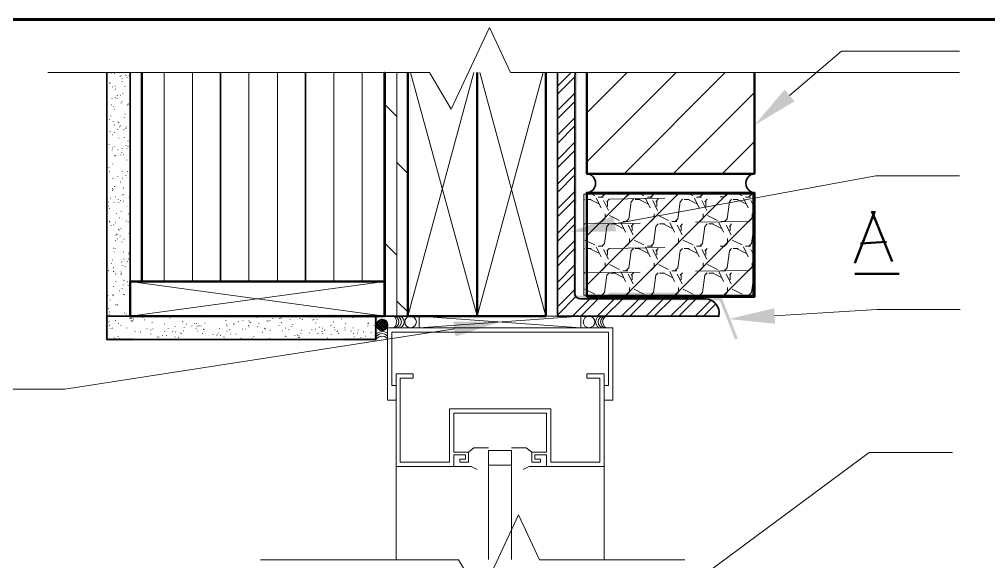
# Model space of a CAD drawing. Header units: inches. Extents: x 5 to 516, y -193 to 129.
# Drawn here: x 344.062 to 345.809, y -9.537 to -8.559 of the extents above; entities that cross this region are included whole.
import ezdxf

# ---------------------------------------------------------------- set-up
doc = ezdxf.new("R2010")
doc.units = ezdxf.units.IN
doc.header["$MEASUREMENT"] = 0
doc.linetypes.add('PDF_IMPORT', pattern=[1, 0.8, -0.2])
doc.layers.add('PDF6_Geometry', color=7, linetype='Continuous')
doc.layers.add('PDF6_Solid Fills', color=7, linetype='Continuous')

msp = doc.modelspace()

# ---------------------------------------------------------------- hatches: boundary and pattern name
at = {"layer": 'PDF6_Solid Fills', "transparency": 33554559}
for points in [[(344.7668124, -9.0944708), (344.7679235, -9.0944708), (344.7679235, -8.6550264), (344.7668124, -8.6550264)], [(345.2523674, -9.0572495), (345.2523674, -9.051694), (345.1257007, -9.0516931), (345.1229236, -9.0572486), (345.0657009, -9.0572495), (345.0679237, -8.6550267), (345.0629233, -8.6550267), (345.0607013, -9.0622487), (345.1268123, -9.0622495), (345.1290341, -9.0572495)], [(345.1307006, -9.0605816), (345.1307006, -9.0655816), (345.3245895, -9.0655819), (345.3523679, -9.1361375), (345.3573683, -9.1344705), (345.3284784, -9.0605816)], [(344.2229236, -9.0916937), (344.2179236, -9.0916937), (344.2179233, -9.1383604), (344.2673677, -9.1383596), (344.2673681, -9.1333604), (344.2229236, -9.1333604)], [(344.5823676, -9.0916937), (344.5823676, -9.0966937), (344.7023676, -9.0966929), (344.7023672, -9.1333596), (344.6462561, -9.1333604), (344.6462564, -9.1383596), (344.7073676, -9.1383604), (344.7073676, -9.0916937)]]:
    msp.add_hatch(color=256, dxfattribs=at).paths.add_polyline_path(points)

# ---------------------------------------------------------------- linework, layer by layer
at = {"layer": 'PDF6_Geometry', "lineweight": 60}
msp.add_lwpolyline([(356.8940342, -11.7255821), (356.8940342, -8.5589156), (334.3940348, -8.5589156), (334.3940348, -12.3344711)], dxfattribs=at)
at = {"layer": 'PDF6_Geometry', "lineweight": 15}
for points in [[(344.1134785, -8.6544717), (344.8018118, -8.6544717), (344.8407008, -8.7211384), (344.9095897, -8.5733606), (344.9473674, -8.6544717), (345.7568118, -8.6544717)], [(345.4507011, -8.6961384), (345.5440345, -8.6161384), (345.7568122, -8.6161384)], [(344.2279229, -8.6555817), (344.2279229, -8.6561372)], [(344.2340343, -8.6572488), (344.2340343, -8.6566933)], [(344.2440339, -8.6628042), (344.2440339, -8.6622486)], [(344.245701, -8.6600271), (344.245701, -8.6605826)], [(344.2479232, -8.6650263), (344.2479232, -8.6655819)], [(344.2545907, -8.659471), (344.2540351, -8.6600265)], [(344.2568128, -8.6639152), (344.2568128, -8.6633597)], [(344.260146, -8.6600271), (344.260146, -8.6594715)], [(344.323479, -8.6550267), (344.323479, -9.0316934)], [(344.3745903, -8.6550267), (344.3745903, -9.0316934)], [(344.4762568, -8.6550267), (344.4762568, -9.0316934)], [(344.5273681, -8.6550267), (344.5273681, -9.0316934)], [(344.6290346, -8.6550267), (344.6290346, -9.0316934)], [(344.6801459, -8.6550267), (344.6801459, -9.0316934)], [(344.7223675, -9.0944708), (344.7223675, -8.6550264)], [(344.7429239, -9.0944708), (344.7429239, -8.6550264)], [(344.8818128, -8.6550267), (344.7623684, -9.0944711)], [(344.7673674, -8.6550267), (344.8873674, -9.0944711)], [(344.8873681, -9.0944708), (345.006257, -8.6550264)], [(344.8923674, -8.6550267), (345.0112563, -9.0944711)], [(345.0323684, -8.6794713), (345.0568129, -8.6550269)], [(345.0323684, -8.6939152), (345.0634796, -8.662804)], [(345.0851458, -8.7272483), (345.1579235, -8.655026)], [(345.0851458, -8.8155819), (345.2462569, -8.6550264)], [(345.1523681, -8.8372494), (345.3345903, -8.6550272)], [(344.2251458, -8.6733599), (344.2251458, -8.6728043)], [(344.2251458, -8.6744709), (344.2251458, -8.6750265)], [(344.230145, -8.6805824), (344.230145, -8.6811379)], [(344.2351453, -8.6794713), (344.2345898, -8.6794713)], [(344.2479232, -8.6705828), (344.2479232, -8.6711383)], [(344.2523674, -8.6794713), (344.2523674, -8.6800268)], [(344.2362564, -8.6850266), (344.2357009, -8.6850266)], [(344.2357014, -8.7000266), (344.2357014, -8.7005821)], [(344.2384785, -8.6955823), (344.2390341, -8.6961379)], [(344.24459, -8.6955823), (344.2440344, -8.6955823)], [(344.2479232, -8.6861377), (344.2473676, -8.6861377)], [(344.2490342, -8.6922491), (344.2490342, -8.6928047)], [(345.0323684, -8.7233601), (345.0634796, -8.692249)], [(345.2407018, -8.8372494), (345.3873684, -8.6905828)], [(344.2207015, -8.7022487), (344.2207015, -8.7028043)], [(344.229035, -8.7133594), (344.2284795, -8.7133594)], [(344.229035, -8.7016937), (344.2295906, -8.7016937)], [(344.2323682, -8.7161376), (344.2323682, -8.715582)], [(344.2384785, -8.7016937), (344.2384785, -8.7011382)], [(344.245701, -8.7094712), (344.245701, -8.7100268)], [(344.2479232, -8.7072491), (344.2479232, -8.7078046)], [(344.2568128, -8.7128044), (344.2573684, -8.71336)], [(344.259035, -8.7111372), (344.2584794, -8.7116928)], [(344.7429239, -8.7339158), (344.7218128, -8.7128047)], [(345.0323684, -8.73836), (345.0634796, -8.7072489)], [(344.2273679, -8.7333597), (344.2273679, -8.7328041)], [(344.2345904, -8.721138), (344.2340348, -8.721138)], [(344.2529235, -8.7294715), (344.2529235, -8.7300271)], [(344.2245897, -8.7394711), (344.2251452, -8.7394711)], [(344.2312572, -8.7428043), (344.2312572, -8.7433599)], [(344.2334793, -8.7489157), (344.2340349, -8.7494713)], [(344.2407018, -8.7444715), (344.2407018, -8.7439159)], [(344.2418117, -8.7455825), (344.2418117, -8.745027)], [(344.2429239, -8.7528039), (344.2423684, -8.7528039)], [(344.24459, -8.7511379), (344.2440344, -8.7511379)], [(344.2479232, -8.7494707), (344.2479232, -8.7500263)], [(344.2512564, -8.7366929), (344.2512564, -8.7361373)], [(344.2540346, -8.7528039), (344.2545902, -8.7528039)], [(345.0323684, -8.767805), (345.0634796, -8.7366939)], [(345.0323684, -8.7828038), (345.0634796, -8.7511371)], [(344.2257007, -8.7611375), (344.2262563, -8.761693)], [(344.230145, -8.7672489), (344.2295894, -8.7672489)], [(344.2340343, -8.7633596), (344.2340343, -8.762804)], [(344.2395896, -8.7572493), (344.2395896, -8.7578049)], [(344.2507014, -8.7578043), (344.2507014, -8.7583598)], [(344.2540346, -8.755026), (344.2545902, -8.7555816)], [(344.2240347, -8.784471), (344.2240347, -8.7850265)], [(344.2418117, -8.7728042), (344.2418117, -8.7733598)], [(344.2518125, -8.7716932), (344.252368, -8.7716932)], [(344.2545907, -8.785582), (344.2545907, -8.7861376)], [(344.2584789, -8.7778046), (344.2579233, -8.7778046)], [(345.0323684, -8.8122488), (345.0634796, -8.7805821)], [(345.3290343, -8.8372494), (345.3873677, -8.7789161)], [(344.22959, -8.7944706), (344.22959, -8.7950261)], [(344.230145, -8.7905824), (344.230145, -8.791138)], [(344.2329232, -8.7889152), (344.2329232, -8.7883597)], [(344.2340343, -8.8050263), (344.2334787, -8.8050263)], [(344.2362564, -8.8044713), (344.2357009, -8.8050268)], [(344.2395896, -8.7944706), (344.2401452, -8.7944706)], [(344.2451461, -8.8033602), (344.2451461, -8.8039158)], [(344.2468121, -8.798916), (344.2468121, -8.7994715)], [(344.2479232, -8.7916935), (344.2479232, -8.7911379)], [(344.2501453, -8.8033602), (344.2501453, -8.8028047)], [(344.2568128, -8.7922484), (344.2562573, -8.7922484)], [(344.2579228, -8.7883603), (344.2584783, -8.7883603)], [(345.0323684, -8.8266937), (345.0634796, -8.7955826)], [(344.2307011, -8.8200262), (344.2312566, -8.8200262)], [(344.2562567, -8.8122488), (344.2562567, -8.8128043)], [(344.7623681, -8.8366933), (344.7429237, -8.8172489)], [(344.2234786, -8.8261376), (344.2234786, -8.8266932)], [(344.2245897, -8.8333601), (344.2251452, -8.8333601)], [(344.2468121, -8.8305819), (344.2468121, -8.8300263)], [(344.2479232, -8.8333601), (344.2479232, -8.8339157)], [(344.2540346, -8.8405826), (344.2540346, -8.8400271)], [(344.2573678, -8.8333601), (344.2573678, -8.8339157)], [(345.0323684, -8.8561375), (345.0634796, -8.8250264)], [(345.0323684, -8.8711375), (345.0634796, -8.8394708)], [(344.2307011, -8.8455819), (344.2307011, -8.8461374)], [(344.2334793, -8.8466929), (344.2329238, -8.8466929)], [(344.2395896, -8.8428048), (344.2395896, -8.8422492)], [(344.24459, -8.8522483), (344.2440344, -8.8528038)], [(344.2479232, -8.8455819), (344.2484787, -8.8455819)], [(344.2545907, -8.8444708), (344.2545907, -8.8450263)], [(345.135146, -8.9278041), (345.6062571, -8.8411375), (345.7568126, -8.8411375)], [(344.230145, -8.863915), (344.230145, -8.8644706)], [(344.2307011, -8.8678043), (344.2301455, -8.8678043)], [(344.2312572, -8.8655822), (344.2312572, -8.8661377)], [(344.2345904, -8.8605818), (344.2340348, -8.8611374)], [(344.2501453, -8.8628051), (344.2495897, -8.8633606)], [(344.2501453, -8.8750268), (344.2501453, -8.8755824)], [(345.0323684, -8.9005824), (345.0634796, -8.8694713)], [(345.0851458, -8.9494705), (345.1629235, -8.8716927)], [(345.0851458, -9.0383603), (345.2518124, -8.8716936)], [(345.0940343, -8.8744707), (345.0995899, -8.8772485)], [(345.1123675, -8.8789161), (345.1168119, -8.8750272)], [(345.1168117, -8.8750268), (345.1168117, -8.8744712)], [(345.1523681, -9.0594716), (345.3401459, -8.8716939)], [(345.1562562, -8.8789161), (345.1607007, -8.8750272)], [(345.182368, -8.8744707), (345.1879235, -8.8772485)], [(345.2007011, -8.8789161), (345.2051456, -8.8750272)], [(345.2051454, -8.8750268), (345.2051454, -8.8744712)], [(345.2445899, -8.8789161), (345.2490344, -8.8750272)], [(345.2707017, -8.8744707), (345.2768128, -8.8772485)], [(345.2890348, -8.8789161), (345.2934793, -8.8750272)], [(345.2934791, -8.8750268), (345.2934791, -8.8744712)], [(345.3334786, -8.8789161), (345.337923, -8.8750272)], [(345.3590342, -8.8744707), (345.3651454, -8.8772485)], [(345.3773674, -8.8789161), (345.3818118, -8.8750272)], [(345.3818128, -8.8750268), (345.3818128, -8.8744712)], [(344.2201454, -8.8889157), (344.2201454, -8.8883601)], [(344.2234786, -8.8889157), (344.222923, -8.8889157)], [(344.2268129, -8.8816932), (344.2273685, -8.8816932)], [(344.2329232, -8.8883596), (344.2323677, -8.8883596)], [(344.2357014, -8.8789161), (344.236257, -8.8789161)], [(344.2401457, -8.8844714), (344.2401457, -8.8839159)], [(344.2418117, -8.8889157), (344.2418117, -8.8894712)], [(344.24459, -8.8850264), (344.24459, -8.8855819)], [(344.2479232, -8.8755818), (344.2479232, -8.8761373)], [(344.2495903, -8.8866936), (344.2501459, -8.8866936)], [(344.260146, -8.8789161), (344.2607016, -8.8794717)], [(344.2612571, -8.8816932), (344.2618126, -8.8822487)], [(344.7218125, -8.880026), (344.7207014, -8.8783594)], [(345.0323684, -8.9150263), (345.0634796, -8.8839152)], [(345.0795904, -8.8850264), (345.0812571, -8.8833597)], [(345.0840347, -8.8839153), (345.0929236, -8.8839153)], [(345.0901461, -8.8833604), (345.1079239, -8.8922492)], [(345.1023679, -8.8811382), (345.1112567, -8.898916)], [(345.1057011, -8.8794711), (345.1145899, -8.8794711)], [(345.1151457, -8.8855825), (345.1240346, -8.9033603)], [(345.1212571, -8.8878046), (345.1257016, -8.8833602)], [(345.1223682, -8.8872485), (345.1223682, -8.8961374)], [(345.1607005, -8.9189156), (345.165145, -8.8878045)], [(345.1651459, -8.8878046), (345.1695904, -8.8833602)], [(345.1723673, -8.8839153), (345.1812562, -8.8839153)], [(345.1784787, -8.8833604), (345.1962565, -8.8922492)], [(345.1907016, -8.8811382), (345.1995904, -8.898916)], [(345.1945897, -8.8794711), (345.2034786, -8.8794711)], [(345.2040343, -8.8855825), (345.2129232, -8.9033603)], [(345.2095897, -8.8878046), (345.2140341, -8.8833602)], [(345.2112568, -8.8872485), (345.2112568, -8.8961374)], [(345.2490342, -8.9189156), (345.2534786, -8.8878045)], [(345.2534785, -8.8878046), (345.2579229, -8.8833602)], [(345.260701, -8.8839153), (345.2695899, -8.8839153)], [(345.2668124, -8.8833604), (345.2845902, -8.8922492)], [(345.2790341, -8.8811382), (345.287923, -8.898916)], [(345.2829234, -8.8794711), (345.2918123, -8.8794711)], [(345.292368, -8.8855825), (345.3012569, -8.9033603)], [(345.2979234, -8.8878046), (345.3023678, -8.8833602)], [(345.2995894, -8.8872485), (345.2995894, -8.8961374)], [(345.337924, -8.9189156), (345.3423684, -8.8878045)], [(345.3423683, -8.8878046), (345.3462571, -8.8833602)], [(345.3490347, -8.8839153), (345.3579235, -8.8839153)], [(345.355145, -8.8833604), (345.3729227, -8.8922492)], [(345.3673678, -8.8811382), (345.3762567, -8.898916)], [(345.3712571, -8.8794711), (345.380146, -8.8794711)], [(345.3807006, -8.8855825), (345.3845895, -8.8928047)], [(344.2229236, -8.8955821), (344.2229236, -8.8950265)], [(344.2240347, -8.8994714), (344.2245902, -8.9000269)], [(344.2373675, -8.908916), (344.2368119, -8.908916)], [(344.245701, -8.9055817), (344.245701, -8.9050261)], [(344.2551457, -8.8972492), (344.2545901, -8.8972492)], [(344.2568128, -8.8961382), (344.2568128, -8.8966937)], [(344.259035, -8.9100271), (344.259035, -8.9094715)], [(345.1184789, -8.909471), (345.1184789, -8.9183599)], [(345.2068126, -8.909471), (345.2068126, -8.9183599)], [(345.2951451, -8.909471), (345.2951451, -8.9183599)], [(345.3834788, -8.909471), (345.3834788, -8.9183599)], [(344.2245897, -8.9233599), (344.2245897, -8.9228043)], [(344.2257007, -8.923916), (344.2257007, -8.9244715)], [(344.2351453, -8.9261381), (344.2357009, -8.9261381)], [(344.2429239, -8.9166935), (344.2429239, -8.917249)], [(344.2479232, -8.9178045), (344.2479232, -8.9183601)], [(344.2545907, -8.9222488), (344.2545907, -8.9228043)], [(344.2584789, -8.9244709), (344.2584789, -8.9239154)], [(345.0323684, -8.9450262), (345.0634796, -8.9133595)], [(345.0795904, -8.9294713), (345.0812571, -8.9278046)], [(345.1123675, -8.9233599), (345.1168119, -8.9189154)], [(345.1212571, -8.9322495), (345.1257016, -8.9278051)], [(345.1262563, -8.9128042), (345.1440341, -8.9216931)], [(345.1279235, -8.9278041), (345.1368124, -8.9278041)], [(345.1345899, -8.9278041), (345.1518121, -8.936693)], [(345.1462567, -8.925582), (345.1551455, -8.9428042)], [(345.150146, -8.9233599), (345.1590348, -8.9233599)], [(345.1562562, -8.9233599), (345.1607007, -8.9189154)], [(345.1651459, -8.9322495), (345.1695904, -8.9278051)], [(345.2007011, -8.9233599), (345.2051456, -8.9189154)], [(345.2095897, -8.9322495), (345.2140341, -8.9278051)], [(345.21459, -8.9128042), (345.2323678, -8.9216931)], [(345.2162561, -8.9278041), (345.225145, -8.9278041)], [(345.2229236, -8.9278041), (345.2407014, -8.936693)], [(345.2345903, -8.925582), (345.2434792, -8.9428042)], [(345.2384785, -8.9233599), (345.2473674, -8.9233599)], [(345.2407018, -9.0594716), (345.3873684, -8.912805)], [(345.2445899, -8.9233599), (345.2490344, -8.9189154)], [(345.2534785, -8.9322495), (345.2579229, -8.9278051)], [(345.2890348, -8.9233599), (345.2934793, -8.9189154)], [(345.2979234, -8.9322495), (345.3023678, -8.9278051)], [(345.3029237, -8.9128042), (345.3207015, -8.9216931)], [(345.3051459, -8.9278041), (345.3134792, -8.9278041)], [(345.3112562, -8.9278041), (345.3290339, -8.936693)], [(345.323479, -8.925582), (345.3318123, -8.9428042)], [(345.3268122, -8.9233599), (345.3357011, -8.9233599)], [(345.3334786, -8.9233599), (345.337923, -8.9189154)], [(345.3423683, -8.9322495), (345.3462571, -8.9278051)], [(345.3773674, -8.9233599), (345.3818118, -8.9189154)], [(344.2279229, -8.9300263), (344.2279229, -8.9305818)], [(344.2323682, -8.9300263), (344.2323682, -8.9294707)], [(344.2412568, -8.9378048), (344.2412568, -8.9372493)], [(344.2423678, -8.9383598), (344.2423678, -8.9389154)], [(344.2451461, -8.9361377), (344.2451461, -8.9366932)], [(344.260146, -8.9450262), (344.260146, -8.9455818)], [(345.0323684, -8.9594712), (345.0634796, -8.9283601)], [(345.1168117, -8.9633594), (345.1212562, -8.9322483)], [(345.1595906, -8.9300263), (345.1684795, -8.9472485)], [(345.1668119, -8.9316934), (345.1668119, -8.9405823)], [(345.2051454, -8.9633594), (345.2095899, -8.9322483)], [(345.2479231, -8.9300263), (345.256812, -8.9472485)], [(345.2551456, -8.9316934), (345.2551456, -8.9405823)], [(345.2934791, -8.9633594), (345.2979235, -8.9322483)], [(345.3362568, -8.9300263), (345.3451457, -8.9472485)], [(345.3434793, -8.9316934), (345.3434793, -8.9405823)], [(344.2207015, -8.9589151), (344.2207015, -8.9594707)], [(344.2273679, -8.9544708), (344.2273679, -8.9550264)], [(344.2357014, -8.9583601), (344.2357014, -8.9578046)], [(344.2362564, -8.9478044), (344.236812, -8.94836)], [(344.2384785, -8.9461384), (344.237923, -8.946694)], [(344.2390346, -8.9544708), (344.2384791, -8.9544708)], [(344.2440339, -8.9500266), (344.2440339, -8.949471)], [(344.2479232, -8.9600273), (344.2479232, -8.9605828)], [(344.2512564, -8.9555819), (344.2507008, -8.9555819)], [(345.0323684, -8.988915), (345.0634796, -8.9578039)], [(345.0795904, -8.9466934), (345.080146, -8.9472489)], [(345.0818126, -8.9572491), (345.0995904, -8.9655824)], [(345.1623677, -8.9539159), (345.1623677, -8.9628048)], [(345.1707012, -8.9572491), (345.1879235, -8.9655824)], [(345.2507014, -8.9539159), (345.2507014, -8.9628048)], [(345.2590349, -8.9572491), (345.2768127, -8.9655824)], [(345.3390339, -8.9539159), (345.3390339, -8.9628048)], [(345.3473675, -8.9572491), (345.3651453, -8.9655824)], [(345.3818128, -8.9633594), (345.3845906, -8.9461371)], [(344.2207015, -8.9650265), (344.2207015, -8.964471)], [(344.2207015, -8.9744712), (344.221257, -8.9744712)], [(344.2323682, -8.9716929), (344.2318127, -8.9716929)], [(344.2329232, -8.9783604), (344.2323677, -8.9783604)], [(344.2351453, -8.9716929), (344.2351453, -8.9722485)], [(344.2507014, -8.9783604), (344.2501458, -8.9783604)], [(344.260146, -8.9794715), (344.260146, -8.978916)], [(344.7429239, -8.9839158), (344.7218128, -8.9633602)], [(345.0323684, -9.0039161), (345.0634796, -8.9722494)], [(345.0795904, -8.9739162), (345.0812571, -8.9722495)], [(345.0840347, -8.972249), (345.0929236, -8.972249)], [(345.0901461, -8.972249), (345.1079239, -8.9811379)], [(345.1023679, -8.9694708), (345.1112567, -8.9872486)], [(345.1057011, -8.9678048), (345.1145899, -8.9678048)], [(345.1123675, -8.9678048), (345.1168119, -8.9633603)], [(345.1151457, -8.9739162), (345.1240346, -8.991694)], [(345.1212571, -8.9766933), (345.1257016, -8.9722488)], [(345.1223682, -8.9755822), (345.1223682, -8.9844711)], [(345.1562562, -8.9678048), (345.1607007, -8.9633603)], [(345.1607005, -9.0072493), (345.165145, -8.9766937)], [(345.1651459, -8.9766933), (345.1695904, -8.9722488)], [(345.1723673, -8.972249), (345.1812562, -8.972249)], [(345.1784787, -8.972249), (345.1962565, -8.9811379)], [(345.1907016, -8.9694708), (345.1995904, -8.9872486)], [(345.1945897, -8.9678048), (345.2034786, -8.9678048)], [(345.2007011, -8.9678048), (345.2051456, -8.9633603)], [(345.2040343, -8.9739162), (345.2129232, -8.991694)], [(345.2095897, -8.9766933), (345.2140341, -8.9722488)], [(345.2112568, -8.9755822), (345.2112568, -8.9844711)], [(345.2445899, -8.9678048), (345.2490344, -8.9633603)], [(345.2490342, -9.0072493), (345.2534786, -8.9766937)], [(345.2534785, -8.9766933), (345.2579229, -8.9722488)], [(345.260701, -8.972249), (345.2695899, -8.972249)], [(345.2668124, -8.972249), (345.2845902, -8.9811379)], [(345.2790341, -8.9694708), (345.287923, -8.9872486)], [(345.2829234, -8.9678048), (345.2918123, -8.9678048)], [(345.2890348, -8.9678048), (345.2934793, -8.9633603)], [(345.292368, -8.9739162), (345.3012569, -8.991694)], [(345.2979234, -8.9766933), (345.3023678, -8.9722488)], [(345.2995894, -8.9755822), (345.2995894, -8.9844711)], [(345.3334786, -8.9678048), (345.337923, -8.9633603)], [(345.337924, -9.0072493), (345.3423684, -8.9766937)], [(345.3423683, -8.9766933), (345.3462571, -8.9722488)], [(345.3490347, -8.972249), (345.3579235, -8.972249)], [(345.355145, -8.972249), (345.3729227, -8.9811379)], [(345.3673678, -8.9694708), (345.3762567, -8.9872486)], [(345.3712571, -8.9678048), (345.380146, -8.9678048)], [(345.3773674, -8.9678048), (345.3818118, -8.9633603)], [(345.3807006, -8.9739162), (345.3845895, -8.9811384)], [(344.230145, -8.9928043), (344.230145, -8.9933599)], [(344.2462571, -8.9961375), (344.2468127, -8.9966931)], [(344.2512564, -8.9911371), (344.2507008, -8.9911371)], [(344.2573678, -8.9955825), (344.2579233, -8.9955825)], [(344.2595899, -8.9905822), (344.2590344, -8.9911377)], [(344.259035, -8.9816936), (344.259035, -8.9822492)], [(344.2229236, -9.0116936), (344.2223681, -9.0122491)], [(344.2284789, -8.9994707), (344.2284789, -9.0000263)], [(344.2318121, -9.0133596), (344.2312566, -9.0133596)], [(344.2312572, -9.0066932), (344.2318127, -9.0072487)], [(344.2323682, -9.0139157), (344.2318127, -9.0144712)], [(344.2351453, -8.9983596), (344.2351453, -8.9989152)], [(344.2423678, -9.0133596), (344.2423678, -9.012804)], [(344.2451461, -9.0150267), (344.2451461, -9.0144712)], [(344.2479232, -9.0022489), (344.2479232, -9.0028045)], [(344.2529235, -9.0039161), (344.2529235, -9.0044716)], [(345.0323684, -9.0333599), (345.0634796, -9.0016932)], [(345.1123675, -9.0116936), (345.1168119, -9.0072491)], [(345.1184789, -8.9978047), (345.1184789, -9.0066936)], [(345.1262563, -9.0011379), (345.1440341, -9.0100267)], [(345.1462567, -9.0139157), (345.1551455, -9.0316935)], [(345.150146, -9.0122485), (345.1590348, -9.0122485)], [(345.1562562, -9.0116936), (345.1607007, -9.0072491)], [(345.2007011, -9.0116936), (345.2051456, -9.0072491)], [(345.2068126, -8.9978047), (345.2068126, -9.0066936)], [(345.21459, -9.0011379), (345.2323678, -9.0100267)], [(345.2345903, -9.0139157), (345.2434792, -9.0316935)], [(345.2384785, -9.0122485), (345.2473674, -9.0122485)], [(345.2445899, -9.0116936), (345.2490344, -9.0072491)], [(345.2890348, -9.0116936), (345.2934793, -9.0072491)], [(345.2951451, -8.9978047), (345.2951451, -9.0066936)], [(345.3029237, -9.0011379), (345.3207015, -9.0100267)], [(345.323479, -9.0139157), (345.3318123, -9.0316935)], [(345.3268122, -9.0122485), (345.3357011, -9.0122485)], [(345.3290343, -9.0594716), (345.3873677, -9.0011383)], [(345.3334786, -9.0116936), (345.337923, -9.0072491)], [(345.3773674, -9.0116936), (345.3818118, -9.0072491)], [(345.3834788, -8.9978047), (345.3834788, -9.0066936)], [(344.2362564, -9.017805), (344.2357009, -9.0183605)], [(344.2362564, -9.0311378), (344.2362564, -9.0316933)], [(344.2451461, -9.0183599), (344.2457016, -9.0183599)], [(344.2468121, -9.017805), (344.2462565, -9.017805)], [(344.2507014, -9.0294717), (344.251257, -9.0300273)], [(344.2579228, -9.0322488), (344.2573672, -9.0322488)], [(344.7207015, -9.0944708), (344.2618126, -9.031693)], [(344.7207015, -9.0316939), (344.2618126, -9.0944716)], [(345.0323684, -9.0478049), (345.0634796, -9.0166938)], [(345.0795904, -9.017805), (345.0812571, -9.0161383)], [(345.1168117, -9.0516931), (345.1212562, -9.0205819)], [(345.1212571, -9.0205821), (345.1257016, -9.0161376)], [(345.1279235, -9.0166928), (345.1368124, -9.0166928)], [(345.1345899, -9.0161378), (345.1518121, -9.0250267)], [(345.1595906, -9.0183599), (345.1684795, -9.0361377)], [(345.1651459, -9.0205821), (345.1695904, -9.0161376)], [(345.1668119, -9.0200271), (345.1668119, -9.028916)], [(345.2051454, -9.0516931), (345.2095899, -9.0205819)], [(345.2095897, -9.0205821), (345.2140341, -9.0161376)], [(345.2162561, -9.0166928), (345.225145, -9.0166928)], [(345.2229236, -9.0161378), (345.2407014, -9.0250267)], [(345.2479231, -9.0183599), (345.256812, -9.0361377)], [(345.2534785, -9.0205821), (345.2579229, -9.0161376)], [(345.2551456, -9.0200271), (345.2551456, -9.028916)], [(345.2934791, -9.0516931), (345.2979235, -9.0205819)], [(345.2979234, -9.0205821), (345.3023678, -9.0161376)], [(345.3051459, -9.0166928), (345.3134792, -9.0166928)], [(345.3112562, -9.0161378), (345.3290339, -9.0250267)], [(345.3362568, -9.0183599), (345.3451457, -9.0361377)], [(345.3423683, -9.0205821), (345.3462571, -9.0161376)], [(345.3434793, -9.0200271), (345.3434793, -9.028916)], [(344.2207015, -9.0411374), (344.2207015, -9.0416929)], [(344.2318121, -9.0405824), (344.2318121, -9.041138)], [(344.2434789, -9.0483599), (344.2429233, -9.0483599)], [(344.2479232, -9.0444706), (344.2479232, -9.043915)], [(344.2495903, -9.0378042), (344.2495903, -9.0383597)], [(344.2584789, -9.0389152), (344.2584789, -9.0394708)], [(344.2618121, -9.048916), (344.2618121, -9.0483604)], [(345.0323684, -9.0772487), (345.0634796, -9.0461376)], [(345.0795904, -9.0350271), (345.080146, -9.0361382)], [(345.0818126, -9.0455828), (345.0995904, -9.0544716)], [(345.1623677, -9.0422484), (345.1623677, -9.0511373)], [(345.1707012, -9.0455828), (345.1879235, -9.0544716)], [(345.2507014, -9.0422484), (345.2507014, -9.0511373)], [(345.2590349, -9.0455828), (345.2768127, -9.0544716)], [(345.3390339, -9.0422484), (345.3390339, -9.0511373)], [(345.3473675, -9.0455828), (345.3651453, -9.0544716)], [(345.3818128, -9.0516931), (345.3845906, -9.0344708)], [(344.2218126, -9.0572495), (344.2218126, -9.0578051)], [(344.2262568, -9.0655819), (344.2262568, -9.0650264)], [(344.2307011, -9.0572495), (344.2312566, -9.0578051)], [(344.2312572, -9.0550263), (344.2307016, -9.0550263)], [(344.2495903, -9.0544713), (344.2495903, -9.0550268)], [(344.2512564, -9.0550263), (344.2518119, -9.0555818)], [(344.260701, -9.0566934), (344.2601454, -9.057249)], [(344.7623681, -9.0866933), (344.7429237, -9.0672489)], [(344.7829234, -9.0944708), (345.0745901, -9.0944708), (344.7829234, -9.1150263), (344.7829234, -9.0944708), (345.0745901, -9.1150263), (345.0745901, -9.0944708), (345.1057012, -9.0628041)], [(345.0323684, -9.0922487), (345.0657018, -9.0589153)], [(345.0595901, -9.0944708), (345.0907012, -9.0628041)], [(345.104035, -9.0944708), (345.1351461, -9.0628041)], [(345.1123675, -9.0561373), (345.1168119, -9.0516929)], [(345.1184789, -9.0944708), (345.1501455, -9.0628041)], [(345.1479238, -9.0944708), (345.1795905, -9.0628041)], [(345.1551452, -9.0561373), (345.1562563, -9.0561373)], [(345.1562562, -9.0561373), (345.1607007, -9.0516929)], [(345.1629238, -9.0944708), (345.1940349, -9.0628041)], [(345.1923676, -9.0944708), (345.2234787, -9.0628041)], [(345.2007011, -9.0561373), (345.2051456, -9.0516929)], [(345.2068126, -9.0944708), (345.2384792, -9.0628041)], [(345.2362564, -9.0944708), (345.267923, -9.0628041)], [(345.2440338, -9.0561373), (345.2445894, -9.0561373)], [(345.2445899, -9.0561373), (345.2490344, -9.0516929)], [(345.2512563, -9.0944708), (345.2823674, -9.0628041)], [(345.2807013, -9.0944708), (345.3095902, -9.0655819)], [(345.2890348, -9.0561373), (345.2934793, -9.0516929)], [(345.3323675, -9.0561373), (345.3334786, -9.0561373)], [(345.3334786, -9.0561373), (345.337923, -9.0516929)], [(345.3773674, -9.0561373), (345.3818118, -9.0516929)], [(344.2212565, -9.0711384), (344.2207009, -9.071694)], [(344.2234786, -9.0805819), (344.222923, -9.0805819)], [(344.2368125, -9.0733605), (344.236257, -9.0739161)], [(344.2395896, -9.0739155), (344.2390341, -9.0744711)], [(344.260701, -9.0722483), (344.260701, -9.0716928)], [(345.2957012, -9.0944708), (345.3179235, -9.0722486)], [(345.4234795, -9.0939158), (345.6079239, -9.0822492), (345.7584794, -9.0822492)], [(344.2240347, -9.0866933), (344.2245902, -9.0872489)], [(344.2245897, -9.0916937), (344.2245897, -9.0911381)], [(344.2357014, -9.1016933), (344.2351459, -9.1022488)], [(344.2357014, -9.0866933), (344.2357014, -9.0861378)], [(344.2373675, -9.0950269), (344.2373675, -9.0944713)], [(344.2390346, -9.0944708), (344.2390346, -9.0939152)], [(344.2479232, -9.0861372), (344.2479232, -9.0866928)], [(344.2512564, -9.0883594), (344.2518119, -9.0883594)], [(344.2545907, -9.0900265), (344.2545907, -9.0905821)], [(344.2612571, -9.097804), (344.2607015, -9.0983595)], [(344.2629231, -9.0983601), (344.2623676, -9.0983601)], [(344.2640342, -9.097804), (344.2634786, -9.0983595)], [(344.2645903, -9.097249), (344.2651458, -9.0978046)], [(344.2679235, -9.0989162), (344.2673679, -9.0994717)], [(344.2795902, -9.0950269), (344.2790347, -9.0950269)], [(344.2851456, -9.0966929), (344.28459, -9.0966929)], [(344.2879238, -9.1005822), (344.2884794, -9.1011378)], [(344.3218119, -9.0950269), (344.3212563, -9.0950269)], [(344.3290344, -9.0961379), (344.3290344, -9.0955824)], [(344.3340347, -9.097249), (344.3340347, -9.0978046)], [(344.3640346, -9.0950269), (344.3634791, -9.0950269)], [(344.3757014, -9.0961379), (344.3757014, -9.0955824)], [(344.3990349, -9.1005822), (344.3990349, -9.1011378)], [(344.4057013, -9.0950269), (344.4057013, -9.0944713)], [(344.4345901, -9.1016933), (344.4351457, -9.1022488)], [(344.4479229, -9.0950269), (344.4479229, -9.0944713)], [(344.4651462, -9.1016933), (344.4651462, -9.1022488)], [(344.4729236, -9.0944708), (344.4729236, -9.0950263)], [(344.4901457, -9.0950269), (344.4895901, -9.0950269)], [(344.4907018, -9.0966929), (344.4907018, -9.0961374)], [(344.5062567, -9.0944708), (344.5062567, -9.0950263)], [(344.5140342, -9.1022482), (344.5140342, -9.1028038)], [(344.5184796, -9.0955819), (344.517924, -9.0955819)], [(344.5190345, -9.097804), (344.5190345, -9.0983595)], [(344.5312563, -9.0989162), (344.5312563, -9.0983606)], [(344.5323685, -9.0950269), (344.5318129, -9.0950269)], [(344.5329234, -9.0966929), (344.5323679, -9.0966929)], [(344.5340345, -9.0983601), (344.5340345, -9.0978045)], [(344.5507016, -9.0994711), (344.5507016, -9.1000267)], [(344.5679237, -9.0983601), (344.5684793, -9.0983601)], [(344.5729229, -9.0994711), (344.5723674, -9.1000267)], [(344.5745901, -9.0950269), (344.5740345, -9.0950269)], [(344.5912561, -9.1016933), (344.5912561, -9.1011377)], [(344.5929232, -9.1005822), (344.5929232, -9.1000267)], [(344.5990347, -9.1005822), (344.5990347, -9.1000267)], [(344.6162568, -9.0950269), (344.6162568, -9.0944713)], [(344.6240342, -9.1005822), (344.6240342, -9.1011378)], [(344.6429235, -9.0994711), (344.6423679, -9.0994711)], [(344.6445895, -9.0950269), (344.6445895, -9.0955824)], [(344.651812, -9.0950269), (344.6512564, -9.0955824)], [(344.6584784, -9.0950269), (344.6579228, -9.0950269)], [(344.6634788, -9.0966929), (344.6634788, -9.0972485)], [(344.6895905, -9.0955819), (344.6890349, -9.0961374)], [(344.7007012, -9.0950269), (344.7001456, -9.0950269)], [(344.7040344, -9.0983601), (344.7040344, -9.0978045)], [(344.7268122, -9.1105823), (344.7157011, -9.0994711), (344.7057011, -9.1094711)], [(344.7190343, -9.1000261), (344.7062565, -9.1128039)], [(344.7212564, -9.1011383), (344.7073676, -9.1150272)], [(344.7101458, -9.1016933), (344.7245902, -9.1161377)], [(344.712924, -9.1000261), (344.7262573, -9.1133594)], [(344.7201454, -9.1005822), (344.7257009, -9.1061378)], [(344.7357014, -9.1150272), (344.7395903, -9.112805), (344.7418125, -9.1089161), (344.7429237, -9.1044716), (344.7418125, -9.1000272), (344.7395903, -9.0966939), (344.7357014, -9.0944716)], [(344.7390346, -9.1150272), (344.7429235, -9.112805), (344.7457013, -9.1089161), (344.7462568, -9.1044716), (344.7457013, -9.1000272), (344.7429235, -9.0966939), (344.7390346, -9.0944716)], [(344.7434789, -9.1150272), (344.7473678, -9.112805), (344.7501456, -9.1089161), (344.7512567, -9.1044716), (344.7501456, -9.1000272), (344.7473678, -9.0966939), (344.7434789, -9.0944716)], [(344.7484793, -9.1150272), (344.7523681, -9.112805), (344.7551459, -9.1089161), (344.7557015, -9.1044716), (344.7551459, -9.1000272), (344.7523681, -9.0966939), (344.7484793, -9.0944716)], [(344.9612568, -9.0944708), (345.0029235, -9.0944708)], [(345.1079232, -9.0944708), (345.1040343, -9.096693), (345.1018121, -9.1000263), (345.100701, -9.1044708), (345.1018121, -9.1089152), (345.1040343, -9.1128041), (345.1079232, -9.1150263)], [(345.1129235, -9.0944708), (345.1090347, -9.096693), (345.1062569, -9.1000263), (345.1057013, -9.1044708), (345.1062569, -9.1089152), (345.1090347, -9.1128041), (345.1129235, -9.1150263)], [(345.1173678, -9.0944708), (345.1134789, -9.096693), (345.1112567, -9.1000263), (345.1101456, -9.1044708), (345.1112567, -9.1089152), (345.1134789, -9.1128041), (345.1173678, -9.1150263)], [(345.1212571, -9.0944708), (345.1173682, -9.096693), (345.1145904, -9.1000263), (345.1134793, -9.1044708), (345.1145904, -9.1089152), (345.1173682, -9.1128041), (345.1212571, -9.1150263)], [(344.8468125, -9.1172493), (344.1445904, -9.2261382), (343.9818126, -9.2261382)], [(344.2212565, -9.1055826), (344.2207009, -9.1055826)], [(344.2234786, -9.1044715), (344.2240341, -9.1044715)], [(344.2245897, -9.1105818), (344.2251452, -9.1111374)], [(344.2273679, -9.1166932), (344.2273679, -9.1172488)], [(344.230145, -9.1155822), (344.2307005, -9.1155822)], [(344.2412568, -9.1078047), (344.2412568, -9.1072492)], [(344.2451461, -9.1111379), (344.2451461, -9.1105823)], [(344.2562567, -9.1150272), (344.2562567, -9.1155828)], [(344.2634792, -9.1028043), (344.2640348, -9.1028043)], [(344.2657014, -9.1028043), (344.2651458, -9.1033599)], [(344.2662563, -9.1028043), (344.2668119, -9.1033599)], [(344.2695895, -9.11336), (344.2701451, -9.11336)], [(344.2840345, -9.1166932), (344.2845901, -9.1166932)], [(344.292923, -9.1172493), (344.2923675, -9.1172493)], [(344.2979234, -9.1155822), (344.2979234, -9.1161377)], [(344.2995894, -9.1189154), (344.2995894, -9.1194709)], [(344.3018127, -9.1055826), (344.3018127, -9.105027)], [(344.3029238, -9.1172493), (344.3034793, -9.1172493)], [(344.3245901, -9.1083597), (344.3240345, -9.1083597)], [(344.3307015, -9.1166932), (344.3307015, -9.1161377)], [(344.3395901, -9.1161371), (344.3395901, -9.1155816)], [(344.3429233, -9.1128051), (344.3429233, -9.1133606)], [(344.3568121, -9.1039154), (344.3562566, -9.104471)], [(344.3595904, -9.1144711), (344.3595904, -9.1150267)], [(344.3634785, -9.1083597), (344.3634785, -9.1089152)], [(344.3729232, -9.1116929), (344.3729232, -9.1122484)], [(344.3779235, -9.1072486), (344.377368, -9.1072486)], [(344.3812567, -9.1161371), (344.3812567, -9.1166927)], [(344.3818128, -9.1072486), (344.3823684, -9.1072486)], [(344.3829228, -9.11336), (344.3829228, -9.1128045)], [(344.3862571, -9.1111379), (344.3857015, -9.1116935)], [(344.3901452, -9.112249), (344.3901452, -9.1116934)], [(344.3940345, -9.1178043), (344.393479, -9.1178043)], [(344.3957017, -9.1183604), (344.3957017, -9.118916)], [(344.3968116, -9.1066936), (344.3973672, -9.1066936)], [(344.416812, -9.1155822), (344.416812, -9.1161377)], [(344.4229234, -9.1166932), (344.4229234, -9.1172488)], [(344.4357012, -9.1100268), (344.4351457, -9.1100268)], [(344.4368123, -9.1116929), (344.4368123, -9.1122484)], [(344.4418126, -9.1183604), (344.4412571, -9.118916)], [(344.4495901, -9.1100268), (344.4490345, -9.1100268)], [(344.4490351, -9.1072486), (344.4495907, -9.1078042)], [(344.4568126, -9.1039154), (344.4573681, -9.104471)], [(344.4645901, -9.1172493), (344.4645901, -9.1178049)], [(344.4707015, -9.1178043), (344.4707015, -9.1172487)], [(344.4757007, -9.1105818), (344.4751452, -9.1111374)], [(344.4762568, -9.11336), (344.4768124, -9.11336)], [(344.4768129, -9.1028043), (344.4762574, -9.1028043)], [(344.4779228, -9.1044715), (344.4779228, -9.1050271)], [(344.47959, -9.1055826), (344.4790345, -9.1055826)], [(344.4918117, -9.1128051), (344.4918117, -9.1122495)], [(344.4940339, -9.1072486), (344.4940339, -9.1078042)], [(344.5045907, -9.1161371), (344.5040351, -9.1166927)], [(344.5062567, -9.1178043), (344.5062567, -9.1172487)], [(344.5084789, -9.1028043), (344.5090344, -9.1028043)], [(344.510701, -9.1033604), (344.5101454, -9.1033604)], [(344.5301452, -9.1111379), (344.5307008, -9.1111379)], [(344.5345906, -9.1055826), (344.534035, -9.1061381)], [(344.5423681, -9.1155822), (344.5418125, -9.1161377)], [(344.5479234, -9.1178043), (344.5479234, -9.1183599)], [(344.5534787, -9.11336), (344.5534787, -9.1128045)], [(344.5551459, -9.1100268), (344.5551459, -9.1094713)], [(344.5701458, -9.1194715), (344.5707014, -9.1194715)], [(344.5895901, -9.1183604), (344.5895901, -9.118916)], [(344.5962564, -9.1172493), (344.5962564, -9.1178049)], [(344.5968125, -9.1061375), (344.5968125, -9.1066931)], [(344.6034789, -9.113915), (344.6029234, -9.113915)], [(344.6079232, -9.1155822), (344.6084788, -9.1161377)], [(344.6123675, -9.1189154), (344.612923, -9.1194709)], [(344.6240342, -9.1105818), (344.6245898, -9.1111374)], [(344.6279235, -9.1044715), (344.6284791, -9.1050271)], [(344.6295907, -9.1150272), (344.6295907, -9.1144716)], [(344.6312567, -9.1189154), (344.6312567, -9.1194709)], [(344.6495899, -9.1150272), (344.6490343, -9.1150272)], [(344.6495899, -9.1189154), (344.6495899, -9.1194709)], [(344.650146, -9.1066936), (344.650146, -9.1072492)], [(344.6634788, -9.1150272), (344.6640343, -9.1150272)], [(344.6729234, -9.1194715), (344.6729234, -9.1189159)], [(344.6912565, -9.1072486), (344.690701, -9.1078042)], [(344.6907016, -9.112249), (344.6907016, -9.1116934)], [(344.6918126, -9.1066936), (344.6918126, -9.1061381)], [(344.7018122, -9.1111379), (344.7018122, -9.1116935)], [(344.7068129, -9.1061379), (344.7057018, -9.1100268), (344.7068129, -9.1139157)], [(344.7062565, -9.1083597), (344.7179232, -9.1200263)], [(344.7062565, -9.1116929), (344.7145898, -9.1200262)], [(344.7068126, -9.1055826), (344.7207015, -9.1194715)], [(344.7084786, -9.1033604), (344.7229231, -9.1178049)], [(344.7234786, -9.1028043), (344.7090341, -9.1172488)], [(344.7251457, -9.1044715), (344.7107013, -9.118916)], [(344.7262568, -9.1072486), (344.713479, -9.1200264)], [(344.7268129, -9.1105818), (344.7168129, -9.1205818)], [(344.7245896, -9.1161371), (344.7223674, -9.1183594)], [(344.7234796, -9.1172491), (344.7257018, -9.1139157), (344.7268129, -9.1100268), (344.7257018, -9.1061379), (344.7234796, -9.1028046)], [(344.7257007, -9.2455825), (344.7257007, -9.115027)], [(344.7257007, -9.1150272), (345.1323673, -9.1150272)], [(344.7829234, -9.1150272), (345.0745901, -9.1150272)], [(345.1323678, -9.2455825), (345.1323678, -9.115027)], [(344.2334793, -9.130026), (344.2329238, -9.1305816)], [(344.2334793, -9.1333604), (344.2334793, -9.1339159)], [(344.2407018, -9.1311382), (344.2407018, -9.1316938)], [(344.2429239, -9.1344714), (344.2423684, -9.1344714)], [(344.2712567, -9.1211375), (344.2712567, -9.1216931)], [(344.2807013, -9.1222486), (344.2801458, -9.1228041)], [(344.2923681, -9.1350264), (344.2918125, -9.1355819)], [(344.2990345, -9.1355825), (344.2984789, -9.136138)], [(344.2995894, -9.1261379), (344.2990339, -9.1266934)], [(344.3112562, -9.1322493), (344.3107006, -9.1322493)], [(344.3134783, -9.1322493), (344.3134783, -9.1316937)], [(344.3201458, -9.12836), (344.3201458, -9.1289155)], [(344.3245901, -9.1216936), (344.3245901, -9.1222491)], [(344.3268122, -9.1289161), (344.3273678, -9.1294716)], [(344.338479, -9.1216936), (344.3379234, -9.1216936)], [(344.3423683, -9.1316932), (344.3429238, -9.1316932)], [(344.3434794, -9.1222486), (344.3434794, -9.1228041)], [(344.3495897, -9.1322493), (344.3490341, -9.1328048)], [(344.3523679, -9.1250268), (344.3523679, -9.1244712)], [(344.35459, -9.1250268), (344.35459, -9.1255823)], [(344.3579232, -9.1211375), (344.3579232, -9.1205819)], [(344.384035, -9.1205825), (344.384035, -9.1211381)], [(344.3923674, -9.1250268), (344.3923674, -9.1255823)], [(344.4023681, -9.12836), (344.4029237, -9.12836)], [(344.4118127, -9.126694), (344.4118127, -9.1272495)], [(344.4184791, -9.1278039), (344.4190347, -9.1283594)], [(344.4207013, -9.1244707), (344.4207013, -9.1250262)], [(344.4251455, -9.12836), (344.42459, -9.1289155)], [(344.4312569, -9.1316932), (344.4307014, -9.1322487)], [(344.4362562, -9.1211375), (344.4368117, -9.1211375)], [(344.4429237, -9.126694), (344.4423681, -9.126694)], [(344.4523672, -9.126694), (344.4529228, -9.126694)], [(344.4618118, -9.1339153), (344.4623674, -9.1344709)], [(344.4657011, -9.1361375), (344.4657011, -9.1355819)], [(344.4757007, -9.1355825), (344.4762563, -9.1355825)], [(344.4812572, -9.1344714), (344.4818127, -9.135027)], [(344.4851453, -9.1311382), (344.4851453, -9.1305827)], [(344.5007014, -9.1233596), (344.5001458, -9.1239152)], [(344.5123681, -9.1344714), (344.5129237, -9.1344714)], [(344.5145903, -9.1200264), (344.5145903, -9.120582)], [(344.5362566, -9.1205825), (344.5362566, -9.1211381)], [(344.5407009, -9.130026), (344.5412564, -9.130026)], [(344.5434791, -9.1311382), (344.5434791, -9.1305827)], [(344.559034, -9.1289161), (344.559034, -9.1283605)], [(344.5640344, -9.1278039), (344.5634788, -9.1283594)], [(344.5662565, -9.1328043), (344.565701, -9.1328043)], [(344.5668126, -9.1294711), (344.5662571, -9.1294711)], [(344.5673676, -9.1328043), (344.5673676, -9.1322487)], [(344.5695897, -9.1255818), (344.5701453, -9.1255818)], [(344.5851458, -9.1244707), (344.5851458, -9.1250262)], [(344.6001457, -9.1250268), (344.6007013, -9.1255823)], [(344.6079232, -9.1222486), (344.6079232, -9.121693)], [(344.6084793, -9.1255818), (344.6084793, -9.1261373)], [(344.6179239, -9.1339153), (344.6179239, -9.1333598)], [(344.6245903, -9.1278039), (344.6245903, -9.1272483)], [(344.635146, -9.1216936), (344.635146, -9.1222491)], [(344.635701, -9.1205825), (344.635701, -9.1211381)], [(344.6373681, -9.1250268), (344.6368126, -9.1255823)], [(344.6595906, -9.1205825), (344.6601461, -9.1211381)], [(344.6645898, -9.1255818), (344.6645898, -9.1250262)], [(344.6651459, -9.1316932), (344.6657015, -9.1316932)], [(344.6718123, -9.1250268), (344.6718123, -9.1244712)], [(344.6751455, -9.1355825), (344.67459, -9.1355825)], [(344.6779237, -9.1328043), (344.6779237, -9.1333598)], [(344.6834791, -9.1222486), (344.6829235, -9.1228041)], [(344.6868123, -9.130026), (344.6862567, -9.1305816)], [(344.6962569, -9.1239157), (344.6962569, -9.1244713)], [(344.7029233, -9.1294711), (344.7034788, -9.1294711)], [(344.7257007, -9.1250268), (344.7212563, -9.122249), (344.7157007, -9.1216935), (344.7107007, -9.1228046), (344.7062563, -9.1255823)], [(344.7257007, -9.1294711), (344.7212563, -9.1266933), (344.7157007, -9.1255822), (344.7107007, -9.1266933), (344.7062563, -9.1300266)], [(344.7257007, -9.1344714), (344.7212563, -9.1311381), (344.7157007, -9.1305825), (344.7107007, -9.1316936), (344.7062563, -9.1344714)], [(344.7412568, -9.2194708), (344.733479, -9.2194708), (344.733479, -9.1228041)], [(344.7334793, -9.1228047), (345.1245904, -9.1228047)], [(345.1162567, -9.2194708), (345.1245901, -9.2194708), (345.1245901, -9.1228041)], [(344.7412568, -9.1983605), (344.7723679, -9.1983605)], [(344.8768124, -9.3655822), (344.7412569, -9.3655822), (344.7412569, -9.19836)], [(344.8379231, -9.3578046), (344.7490342, -9.3578046), (344.7490342, -9.206138), (344.7723676, -9.206138)], [(344.7723677, -9.206138), (344.7723677, -9.1983602)], [(344.9812568, -9.3655822), (345.1162567, -9.3655822), (345.1162567, -9.19836)], [(345.0201456, -9.261138), (345.0201456, -9.3578047), (345.1084789, -9.3578047), (345.1084789, -9.206138)], [(345.1162567, -9.1983605), (345.0851456, -9.1983605), (345.0851456, -9.2061383)], [(345.0851458, -9.206138), (345.1084791, -9.206138)], [(344.7412568, -9.2455825), (344.7257012, -9.2455825)], [(345.1162567, -9.2455825), (345.1323679, -9.2455825)], [(344.837924, -9.2611374), (345.0201462, -9.2611374)], [(344.837924, -9.3578047), (344.837924, -9.261138)], [(344.8457015, -9.2689149), (345.0123681, -9.2689149)], [(344.8457015, -9.3394715), (344.8457015, -9.268916)], [(344.986257, -9.3578049), (344.986257, -9.3394715), (345.0123681, -9.3394715), (345.0123681, -9.268916)], [(344.7795902, -9.9444712), (345.5940346, -9.3400268), (345.7445902, -9.3400268)], [(344.8718121, -9.3578047), (344.8718121, -9.3394714), (344.845701, -9.3394714)], [(344.8562568, -9.3578038), (344.8562568, -9.3522482), (344.8662568, -9.3522482), (344.8662568, -9.3444705), (344.8457012, -9.3444705)], [(344.8457015, -9.3655822), (344.8457015, -9.344471)], [(344.8718128, -9.3394707), (344.8818128, -9.331693), (344.9079239, -9.331693)], [(344.9079234, -9.5333599), (344.9079234, -9.3366932)], [(344.9495901, -9.53336), (344.9495901, -9.3366933), (344.9079234, -9.3366933), (344.9495901, -9.3366933)], [(344.9495901, -9.331693), (344.9757012, -9.331693)], [(344.9757007, -9.331693), (344.9862563, -9.3394707)], [(345.0123681, -9.3444708), (344.991257, -9.3444708), (344.991257, -9.3522486)], [(345.0123681, -9.3655822), (345.0123681, -9.344471)], [(344.8562572, -9.3578047), (344.8718127, -9.3578047)], [(344.9079234, -9.3628051), (344.9495901, -9.3628051)], [(344.9862569, -9.3578047), (345.0018124, -9.3578047), (345.0018124, -9.3522491), (344.9912569, -9.3522491)], [(344.7412568, -9.5333599), (344.7412568, -9.3655821)], [(344.8873681, -9.3705825), (344.8768126, -9.3655825)], [(344.9707015, -9.3705825), (344.981257, -9.3655825)], [(345.1162567, -9.5333599), (345.1162567, -9.3655821)], [(344.4968121, -9.533916), (344.8540343, -9.533916), (344.8934787, -9.6000271), (344.9623676, -9.4528049), (345.0001454, -9.533916), (345.2618121, -9.533916)]]:
    msp.add_lwpolyline(points, dxfattribs=at)
at = {"layer": 'PDF6_Geometry', "lineweight": 35}
for points in [[(344.2201454, -9.0944708), (344.2618121, -9.0944708), (344.2618121, -8.6550264)], [(344.2201454, -8.6550267), (344.2201454, -9.0944711)], [(344.4251455, -8.6550267), (344.4251455, -9.0316934)], [(344.5779233, -8.6550267), (344.5779233, -9.0316934)], [(344.7207015, -8.6550267), (344.7207015, -9.0944711), (344.7623681, -9.0944711), (344.7623681, -8.6550267)], [(345.0323679, -8.6550264), (345.0323679, -9.0944708), (345.323479, -9.0944708), (345.3240346, -9.086693)], [(345.0634783, -9.0528047), (345.0634783, -8.6633603), (345.0640338, -8.6561381), (345.0634783, -8.6550269)], [(345.3873681, -8.8372494), (345.3818126, -8.8383605)], [(345.3818126, -8.8705828), (345.3873681, -8.8716939)], [(345.0634783, -9.0528041), (345.0640338, -9.056693), (345.0668116, -9.0600263), (345.070145, -9.0622486), (345.0740338, -9.0628041), (345.2923672, -9.0628041)], [(345.2995901, -9.0628041), (345.2923679, -9.0628041)]]:
    msp.add_lwpolyline(points, dxfattribs=at)
at = {"layer": 'PDF6_Geometry', "lineweight": 50}
for points in [[(344.2829234, -9.0316939), (344.2829234, -8.6550272)], [(344.2829237, -9.0316934), (344.7207015, -9.0316934), (344.7207015, -8.6550267), (344.7207015, -8.7028045)], [(344.8873681, -8.6550267), (344.8873681, -9.0944711), (344.7623681, -9.0944711), (344.7623681, -8.6550267)], [(345.0112571, -9.0944708), (344.8873682, -9.0944708), (344.8873682, -8.6550264)], [(345.0112571, -8.6550267), (345.0112571, -9.0944711)], [(345.3873681, -8.6550267), (345.3873681, -8.8372489), (345.0851459, -8.8372489), (345.0851459, -8.6550267)], [(345.5684786, -8.9989157), (345.6045898, -8.9050268)], [(345.5990346, -8.9050267), (345.6357013, -8.9955823)], [(345.5784794, -8.9633594), (345.625146, -8.960026)], [(345.5684786, -9.017805), (345.6484786, -9.017805)]]:
    msp.add_lwpolyline(points, dxfattribs=at)
at = {"layer": 'PDF6_Geometry', "lineweight": 15}
msp.add_lwpolyline([(345.0795904, -9.0561374), (345.0795904, -8.8744707), (345.3845904, -8.8744707), (345.3845904, -9.0561374)], close=True, dxfattribs=at)
at = {"layer": 'PDF6_Geometry', "lineweight": 50}
for points in [[(345.0851458, -9.0594714), (345.0851458, -8.8716936), (345.387368, -8.8716936), (345.387368, -9.0594714)], [(344.2618121, -9.031693), (344.2618121, -9.0944708), (344.7207009, -9.0944708), (344.7207009, -9.031693)]]:
    msp.add_lwpolyline(points, close=True, dxfattribs=at)
at = {"layer": 'PDF6_Geometry', "linetype": 'PDF_IMPORT', "lineweight": 15, "ltscale": 0.031427}
for points in [[(345.1257014, -8.8833604), (345.3334787, -8.8789159)], [(345.0812565, -8.9278041), (345.3773675, -8.9233597)], [(345.1257014, -8.972249), (345.3334787, -8.9678046)], [(345.0812565, -9.0161378), (345.3773675, -9.0116934)]]:
    msp.add_lwpolyline(points, dxfattribs=at)
at = {"layer": 'PDF6_Geometry', "lineweight": 35}
msp.add_lwpolyline([(344.2201454, -9.0944708), (344.2201454, -9.1361375), (344.7051454, -9.1361375), (344.7051454, -9.0944708)], close=True, dxfattribs=at)
at = {"layer": 'PDF6_Geometry', "lineweight": 15}
for centre in [(344.7675095, -9.1046135), (345.089176, -9.1046135)]:
    msp.add_circle(centre, 0.0104145, dxfattribs=at)
at = {"layer": 'PDF6_Geometry', "lineweight": 35}
msp.add_arc((345.0836378, -8.8544714), 0.0172881, 275.00392, 84.99608, dxfattribs=at)
for points in [[(345.3818126, -8.8383605), (345.3682107, -8.8467494), (345.3682107, -8.8621939), (345.3818126, -8.8705828)], [(345.3240346, -9.086693), (345.3229142, -9.0743041), (345.3121549, -9.06348), (345.2995901, -9.0628041)]]:
    msp.add_open_spline(points, degree=3, dxfattribs=at)
at = {"layer": 'PDF6_Geometry', "lineweight": 15}
for points in [[(344.7234796, -9.1028046), (344.7175351, -9.0971935), (344.7102851, -9.0993231), (344.7068129, -9.1061379)], [(344.7068129, -9.1139157), (344.7102851, -9.1207305), (344.7175351, -9.1228602), (344.7234796, -9.1172491)]]:
    msp.add_open_spline(points, degree=3, dxfattribs=at)
at = {"layer": 'PDF6_Solid Fills', "lineweight": 50, "transparency": 33554559}
for points in [[(345.4595897, -8.706693), (345.3873674, -8.7500263), (345.4418119, -8.6855819)], [(345.1379231, -8.941138), (345.0534787, -8.9428047), (345.1329231, -8.9139158)], [(345.4245894, -9.1078047), (345.3407005, -9.0994714), (345.4229227, -9.0800269)], [(344.8445904, -9.1039154), (344.9290348, -9.104471), (344.8484793, -9.1311376)]]:
    msp.add_solid(points, dxfattribs=at)

doc.saveas('drawing.dxf')
